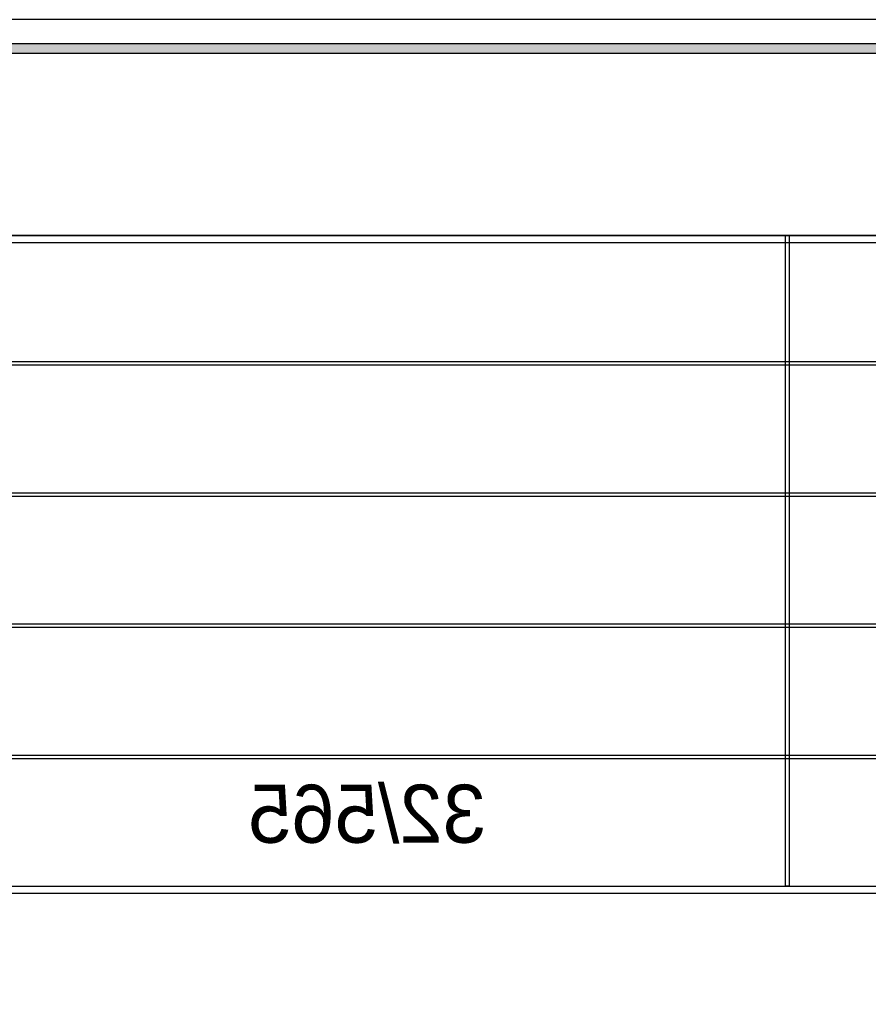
# Model space of a CAD drawing. Header units: metres. Extents: x 294 to 1101, y -498 to -355.
# Drawn here: x 749.8 to 756.61, y -384.65 to -376.81 of the extents above; entities that cross this region are included whole.
import ezdxf

# ---------------------------------------------------------------- set-up
doc = ezdxf.new("R2010")
doc.units = ezdxf.units.M
doc.layers.add('19-JARDINERIA', color=80, linetype='Continuous', lineweight=0)
doc.styles.add('NASKHD', font='NASKHD.shx')

msp = doc.modelspace()

# ---------------------------------------------------------------- hatches: boundary and pattern name
at = {"layer": '19-JARDINERIA'}
h = msp.add_hatch(color=251, dxfattribs=at)
h.paths.add_polyline_path([(787.5794, -377.0048), (742.5686, -377.0048), (742.5686, -408.8228), (787.5794, -408.8228)])
h.paths.add_polyline_path([(787.5018, -377.0824), (742.6462, -377.0824), (742.6462, -408.7452), (787.5018, -408.7452)], flags=16)

# ---------------------------------------------------------------- linework, layer by layer
at = {"layer": '19-JARDINERIA', "color": 251}
for points in [[(787.7734, -376.8108), (742.3746, -376.8108), (742.3746, -409.0168), (787.7734, -409.0168)], [(787.5794, -377.0048), (742.5686, -377.0048), (742.5686, -408.8228), (787.5794, -408.8228)], [(787.5018, -377.0824), (742.6462, -377.0824), (742.6462, -408.7452), (787.5018, -408.7452)], [(755.946, -378.543), (755.975, -378.543), (755.975, -383.7635), (755.946, -383.7635), (755.946, -378.543)]]:
    msp.add_lwpolyline(points, close=True, dxfattribs=at)
for points in [[(785.6981, -378.543), (748.75, -378.543)], [(748.75, -378.543), (785.6981, -378.543)], [(785.6981, -378.6011), (748.75, -378.6011)], [(748.75, -379.5545), (769.7408, -379.5545), (769.7408, -379.5838), (748.75, -379.5838)], [(748.75, -380.6068), (769.7408, -380.6068), (769.7408, -380.6358), (748.75, -380.6358)], [(748.75, -381.6591), (769.7408, -381.6591), (769.7408, -381.6881), (748.75, -381.6881)], [(748.75, -382.7112), (769.7408, -382.7112), (769.7408, -382.7403), (748.75, -382.7403)], [(748.75, -383.7635), (785.6981, -383.7635)], [(785.6981, -383.8216), (748.75, -383.8216)]]:
    msp.add_lwpolyline(points, dxfattribs=at)

# ---------------------------------------------------------------- texts
at = {"layer": '19-JARDINERIA', "color": 251, "style": 'NASKHD', "text_generation_flag": 2}
msp.add_text('32/565', height=0.46603, dxfattribs=at).set_placement((753.5429, -383.4146))

doc.saveas('drawing.dxf')
